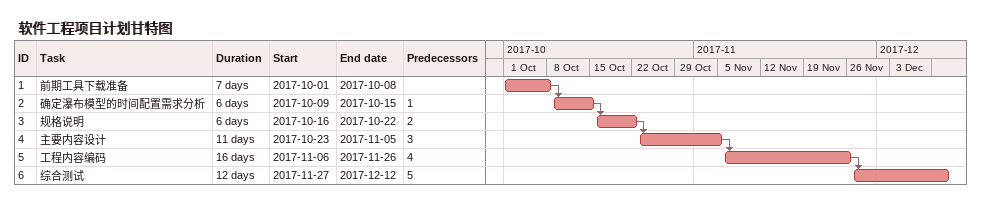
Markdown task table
软件工程项目计划甘特图

| ID | Task | Duration | Start | Finish | Predecessors |
|---|---|---|---|---|---|
| 1 | 前期工具下载准备 | 7d | 2017-10-01 | 2017-10-08 |  |
| 2 | 确定瀑布模型的时间配置需求分析 | 6d | 2017-10-09 | 2017-10-15 | 1 |
| 3 | 规格说明 | 6d | 2017-10-16 | 2017-10-22 | 2 |
| 4 | 主要内容设计 | 11d | 2017-10-23 | 2017-11-05 | 3 |
| 5 | 工程内容编码 | 16d | 2017-11-06 | 2017-11-26 | 4 |
| 6 | 综合测试 | 12d | 2017-11-27 | 2017-12-12 | 5 |
